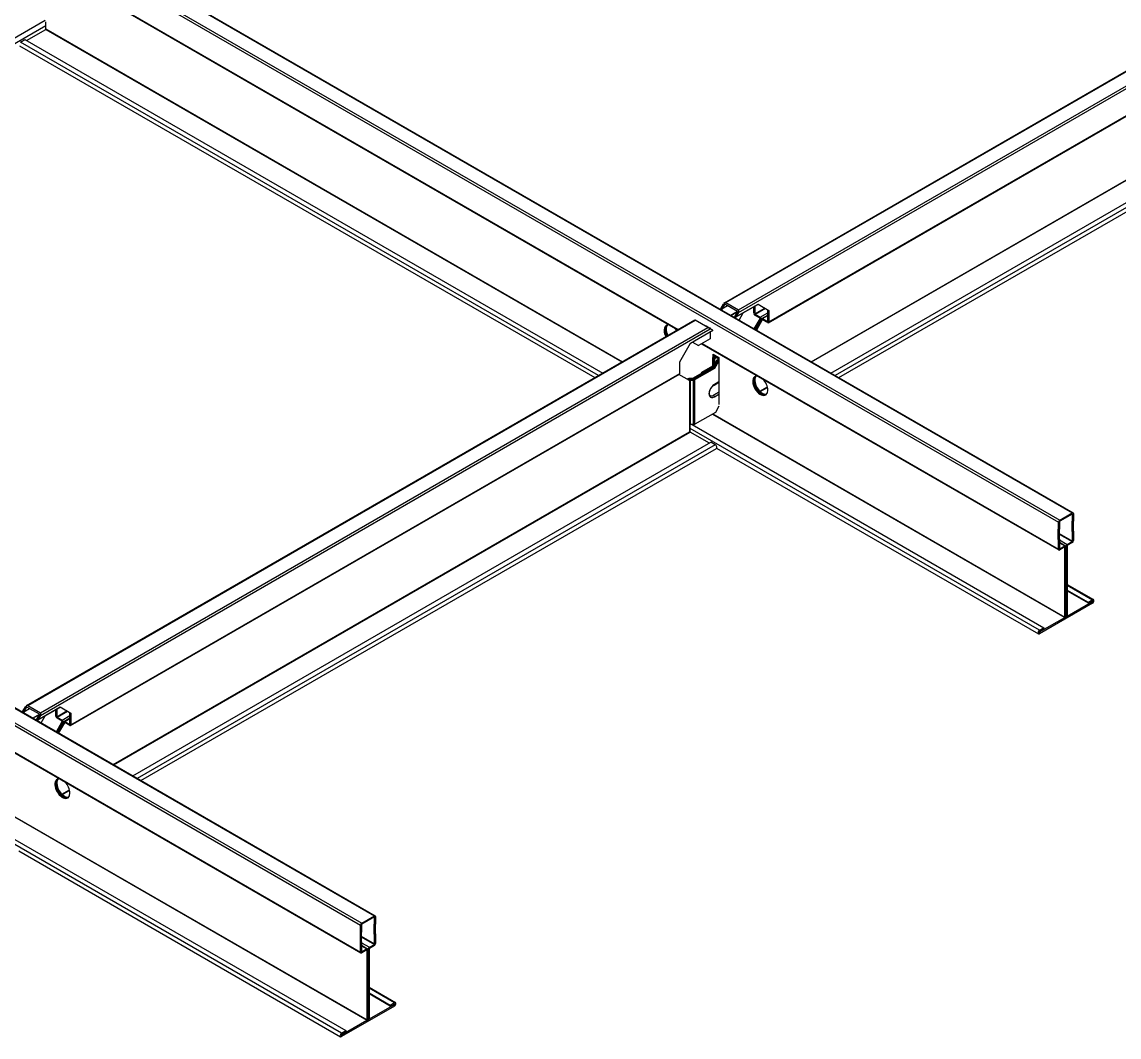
# Model space of a CAD drawing. Header units: millimetres. Extents: x -114 to 1795, y 14 to 1195.
# Drawn here: x 1168.2 to 1501.7, y 14.3 to 322.9 of the extents above; entities that cross this region are included whole.
import ezdxf

# ---------------------------------------------------------------- set-up
doc = ezdxf.new("R2010")
doc.units = ezdxf.units.MM
doc.layers.add('AM_VIS', color=7, linetype='Continuous', lineweight=30)

msp = doc.modelspace()

# ---------------------------------------------------------------- linework, layer by layer
at = {"layer": 'AM_VIS'}
for p, q in [((1173.87, 354.67), (1487.44, 173.63)), ((1174.02, 354.76), (1487.69, 173.66)), ((1381.76, 237.55), (1584.84, 354.8)), ((1382.12, 237.59), (1584.99, 354.71)), ((1169.35, 352.06), (1483.27, 170.82)), ((1170.06, 352.47), (1483.62, 171.43)), ((1385.94, 235.38), (1588.8, 352.51)), ((1385.94, 234.56), (1589.51, 352.1)), ((1178.61, 338.5), (1367.62, 229.38)), ((1178.72, 338.28), (1367.47, 229.3)), ((1395.09, 231.48), (1580.14, 338.32)), ((1395.2, 231.71), (1580.25, 338.54)), ((1175.23, 323.36), (989.68, 216.24)), ((1175.5, 321.77), (991.2, 215.36)), ((1169.56, 317.28), (1175.43, 320.66)), ((1175.43, 320.66), (1350.57, 219.54)), ((1175.5, 320.79), (1175.5, 322.91)), ((1175.5, 320.79), (1350.72, 219.62)), ((1408.07, 219.62), (1583.24, 320.76)), ((1408.21, 219.54), (1583.43, 320.7)), ((1167.79, 316.79), (1169.1, 317.54)), ((1343.4, 215.4), (1167.79, 316.79)), ((1169.1, 317.54), (1344.71, 216.15)), ((1414.08, 216.15), (1589.76, 317.58)), ((1591.07, 316.83), (1415.39, 215.4)), ((1167.47, 315.69), (1342.29, 214.76)), ((1416.5, 214.76), (1591.39, 315.73)), ((1380.63, 235.83), (1381.41, 237.18)), ((1381.69, 237.01), (1380.91, 235.67)), ((1381.69, 237.01), (1381.83, 237.1)), ((1385.65, 234.89), (1381.83, 237.1)), ((1382.12, 237.59), (1385.94, 235.38)), ((1385.07, 233.11), (1391.82, 237.01)), ((1385.16, 233.22), (1391.92, 237.12)), ((1391.92, 237.12), (1395.2, 235.23)), ((1380.63, 235.83), (1380.91, 235.67)), ((1380.91, 235.67), (1382.61, 236.65)), ((1383.68, 233.71), (1385.68, 234.86)), ((1385.68, 234.84), (1383.7, 233.7)), ((1384.87, 233.38), (1385.65, 234.73)), ((1385.94, 234.56), (1385.16, 233.22)), ((1386.16, 232.28), (1387.42, 234.47)), ((1390.67, 234.32), (1390.67, 236.35)), ((1390.96, 236.51), (1390.96, 234.16)), ((1390.96, 234.16), (1394.01, 235.92)), ((1391.03, 234.03), (1394.15, 235.84)), ((1391.03, 234.03), (1392.55, 233.16)), ((1392.55, 232.83), (1391.03, 233.71)), ((1392.55, 233.16), (1394.92, 234.52)), ((1393.07, 232.73), (1394.92, 233.79)), ((1393.32, 232.71), (1394.92, 233.62)), ((1394.92, 231.87), (1394.92, 235.39)), ((1395.2, 235.23), (1395.2, 231.71)), ((961.74, 232.2), (1275.31, 51.16)), ((961.89, 232.28), (1275.56, 51.18)), ((1169.63, 115.08), (1372.71, 232.32)), ((1169.98, 115.11), (1372.85, 232.24)), ((1372.71, 232.32), (1372.85, 232.24)), ((1376.67, 230.03), (1372.85, 232.24)), ((1376.64, 230.16), (1376.35, 230.32)), ((1384.87, 233.38), (1385.16, 233.22)), ((1390.8, 229.6), (1392.58, 232.69)), ((1392.86, 232.52), (1391.08, 229.43)), ((1391.15, 229.39), (1392.94, 232.48)), ((1393.22, 232.32), (1391.44, 229.23)), ((1392.61, 232.75), (1392.9, 232.58)), ((1392.86, 232.52), (1392.98, 232.59)), ((1392.97, 232.54), (1393.26, 232.37)), ((1393.22, 232.32), (1393.32, 232.38)), ((1393.32, 232.71), (1394.84, 231.83)), ((1394.84, 231.5), (1393.32, 232.38)), ((1394.84, 231.83), (1394.92, 231.87)), ((957.22, 229.58), (1271.14, 48.34)), ((957.92, 229.99), (1271.49, 48.95)), ((1173.8, 112.91), (1376.67, 230.03)), ((1173.8, 112.09), (1377.38, 229.62)), ((1371.39, 225.27), (1378.16, 229.18)), ((1371.39, 225.21), (1378.13, 229.11)), ((1376.67, 230.03), (1377.38, 229.62)), ((1377.08, 229.87), (1377.01, 229.83)), ((1377.44, 229.7), (1377.15, 229.86)), ((1377.34, 228.65), (1377.34, 226.54)), ((1378.16, 229.18), (1377.38, 229.62)), ((1368.12, 219.6), (1371.39, 225.27)), ((1371.36, 225.22), (1371.38, 225.21)), ((1372, 225.57), (1373.83, 224.51)), ((1377.34, 226.54), (1373.83, 224.51)), ((1374.79, 225.07), (1483.37, 162.38)), ((1374.94, 225.15), (1483.27, 162.61)), ((1378.12, 220.87), (1378.12, 218.25)), ((1378.12, 220.87), (1378.12, 220.87)), ((1378.4, 220.7), (1378.12, 220.87)), ((1379.39, 220.13), (1378.19, 218.05)), ((1378.26, 221.89), (1380.03, 220.87)), ((1378.26, 220.79), (1378.26, 221.89)), ((1379.04, 221.07), (1378.4, 220.7)), ((1378.4, 218.42), (1378.4, 220.7)), ((1378.48, 220.66), (1379.11, 221.03)), ((1378.48, 220.66), (1378.48, 218.54)), ((1378.76, 220.5), (1378.48, 220.66)), ((1378.55, 221.72), (1378.55, 220.95)), ((1378.62, 220.99), (1378.62, 221.68)), ((1379.39, 220.87), (1378.76, 220.5)), ((1378.76, 219.03), (1378.76, 220.5)), ((1378.9, 221.52), (1378.9, 221.15)), ((1378.9, 221.15), (1379.04, 221.07)), ((1379.04, 221.07), (1379.11, 221.03)), ((1379.11, 221.03), (1379.39, 220.87)), ((1379.39, 220.87), (1380.03, 220.5)), ((1379.39, 220.13), (1380.03, 220.5)), ((1379.68, 219.97), (1379.39, 220.13)), ((1380.03, 220.17), (1379.68, 219.97)), ((1379.75, 219.93), (1380.03, 220.09)), ((1380.03, 220.58), (1379.96, 220.54)), ((1380.03, 220.5), (1379.96, 220.54)), ((1380.03, 220.87), (1380.03, 206.58)), ((1368.12, 216.07), (1368.12, 219.6)), ((1378.19, 218.05), (1372.25, 214.62)), ((1378.55, 217.85), (1372.45, 214.33)), ((1372.54, 214.46), (1378.48, 217.89)), ((1372.73, 214.16), (1378.83, 217.68)), ((1378.12, 218.25), (1374.73, 216.29)), ((1378.26, 218.17), (1378.12, 218.25)), ((1378.19, 218.05), (1378.48, 217.89)), ((1378.48, 217.89), (1379.68, 219.97)), ((1379.75, 219.93), (1378.55, 217.85)), ((1378.55, 217.85), (1378.83, 217.68)), ((1378.83, 217.68), (1380.03, 219.76)), ((1380.03, 219.76), (1379.75, 219.93)), ((1182.96, 109), (1368.01, 215.84)), ((1183.07, 109.23), (1368.12, 216.07)), ((1371.05, 213.93), (1367.87, 215.76)), ((1370.63, 214.42), (1370.41, 214.29)), ((1370.7, 214.13), (1370.91, 214.25)), ((1370.83, 214.12), (1370.77, 214.09)), ((1370.91, 214.25), (1370.91, 214.17)), ((1371.11, 213.96), (1371.05, 213.93)), ((1371.11, 213.96), (1371.11, 198.28)), ((1371.97, 214.55), (1371.19, 214.55)), ((1371.19, 214.25), (1371.19, 214.32)), ((1371.19, 214.32), (1371.97, 214.32)), ((1372.17, 214.26), (1371.39, 214.26)), ((1371.39, 200.48), (1371.39, 214.03)), ((1371.39, 214.03), (1372.17, 214.03)), ((1371.97, 214.32), (1371.97, 214.26)), ((1372.17, 214.03), (1372.17, 200.48)), ((1372.54, 214.38), (1372.54, 214.46)), ((1372.73, 200.61), (1372.73, 214.16)), ((1374.73, 216.29), (1374.52, 215.93)), ((1374.94, 216.17), (1374.73, 216.29)), ((1380.03, 213.49), (1378.65, 212.69)), ((1378.37, 209.4), (1380.03, 210.35)), ((1380.03, 210.35), (1378.38, 209.39)), ((1378.57, 212.52), (1380.03, 213.36)), ((1392.47, 210.62), (1394.78, 211.95)), ((1392.58, 210.52), (1394.81, 211.81)), ((1378.37, 209.4), (1378.38, 209.39)), ((1378.65, 208.91), (1380.03, 209.71)), ((1378.97, 204.21), (1372.73, 200.61)), ((1378.05, 203.68), (1485.14, 141.85)), ((1378.19, 203.76), (1485.21, 141.97)), ((1380.03, 206.05), (1378.97, 204.21)), ((1371.25, 198.27), (1371.25, 200.46)), ((1372.17, 200.48), (1371.39, 200.48)), ((1371.86, 200.48), (1478.81, 138.73)), ((1195.94, 97.15), (1371.11, 198.28)), ((1196.08, 97.07), (1371.3, 198.23)), ((1477.51, 137.97), (1371.25, 199.32)), ((1377.17, 194.84), (1371.3, 198.23)), ((1201.95, 93.68), (1377.63, 195.11)), ((1378.93, 194.35), (1203.26, 92.93)), ((1378.93, 194.35), (1377.63, 195.11)), ((1204.37, 92.28), (1379.26, 193.26)), ((1379.35, 193.36), (1477.18, 136.88)), ((1483.62, 171.43), (1487.44, 173.63)), ((1487.79, 173.43), (1487.79, 171.13)), ((1483.27, 168.52), (1483.27, 170.82)), ((1483.55, 170.98), (1483.55, 168.68)), ((1487.44, 173.31), (1483.62, 171.1)), ((1487.43, 168.01), (1487.43, 171.11)), ((1487.43, 171.11), (1487.51, 170.96)), ((1487.44, 173.31), (1487.51, 173.27)), ((1487.51, 170.96), (1487.51, 173.27)), ((1487.51, 170.96), (1487.79, 171.13)), ((1487.71, 171.08), (1487.71, 168.17)), ((1483.18, 165.56), (1483.18, 168.66)), ((1483.18, 168.66), (1483.27, 168.52)), ((1483.27, 168.52), (1483.55, 168.68)), ((1483.47, 168.63), (1483.47, 165.72)), ((1483.47, 167.39), (1487.51, 165.06)), ((1483.47, 167.23), (1487.44, 164.94)), ((1487.43, 168.01), (1487.71, 168.17)), ((1487.51, 167.96), (1487.43, 168.01)), ((1487.79, 168.12), (1487.51, 167.96)), ((1487.51, 165.06), (1487.51, 167.96)), ((1487.71, 168.17), (1487.79, 168.12)), ((1487.79, 168.12), (1487.79, 165.22)), ((1483.18, 165.56), (1483.47, 165.72)), ((1483.27, 165.51), (1483.18, 165.56)), ((1483.55, 165.67), (1483.27, 165.51)), ((1483.27, 162.61), (1483.27, 165.51)), ((1483.47, 165.72), (1483.55, 165.67)), ((1483.55, 165.67), (1483.55, 162.77)), ((1483.55, 165.43), (1485.92, 164.06)), ((1483.55, 164.7), (1485.39, 163.64)), ((1483.55, 164.53), (1485.14, 163.61)), ((1483.62, 162.73), (1485.14, 163.61)), ((1485.49, 163.49), (1485.57, 163.45)), ((1485.5, 163.41), (1485.5, 142.14)), ((1485.57, 142.18), (1485.57, 163.45)), ((1485.85, 163.61), (1485.85, 142.34)), ((1485.92, 164.06), (1487.44, 164.94)), ((1487.44, 164.61), (1485.92, 163.73)), ((1483.55, 162.77), (1483.62, 162.73)), ((1485.14, 163.28), (1483.62, 162.41)), ((1485.14, 163.28), (1485.21, 163.24)), ((1485.21, 141.97), (1485.21, 163.24)), ((1485.85, 151.91), (1493.88, 147.27)), ((1485.85, 151.69), (1493.56, 147.24)), ((1485.85, 150.18), (1492.25, 146.48)), ((1485.85, 149.97), (1492.25, 146.28)), ((1492.25, 146.48), (1493.56, 147.24)), ((1493.56, 147.04), (1492.25, 146.28)), ((1493.27, 146.87), (1493.56, 146.71)), ((1493.56, 146.18), (1477.51, 136.91)), ((1485.92, 142.3), (1493.56, 146.71)), ((1492.25, 146.28), (1492.25, 146.48)), ((1493.56, 146.71), (1493.56, 146.38)), ((1477.51, 137.44), (1485.14, 141.85)), ((1485.14, 141.52), (1485.92, 141.97)), ((1485.49, 142.05), (1485.67, 141.95)), ((1485.5, 142.22), (1485.57, 142.18)), ((1485.85, 142.34), (1485.92, 142.3)), ((1477.22, 137.28), (1477.51, 137.12)), ((1477.31, 137.56), (1477.51, 137.44)), ((1477.51, 137.97), (1478.81, 138.73)), ((1478.81, 138.52), (1477.51, 137.77)), ((1477.51, 137.12), (1477.51, 137.44)), ((1478.81, 138.73), (1478.81, 138.52)), ((1168.5, 113.36), (1169.28, 114.7)), ((1169.56, 114.54), (1168.78, 113.19)), ((1168.78, 113.19), (1170.48, 114.17)), ((1169.56, 114.54), (1169.7, 114.62)), ((1173.52, 112.42), (1169.7, 114.62)), ((1169.98, 115.11), (1173.8, 112.91)), ((1172.94, 110.64), (1179.69, 114.53)), ((1173.03, 110.74), (1179.79, 114.65)), ((1178.54, 111.84), (1178.54, 113.87)), ((1178.82, 114.04), (1178.82, 111.68)), ((1178.82, 111.68), (1181.88, 113.44)), ((1179.79, 114.65), (1183.07, 112.76)), ((1168.5, 113.36), (1168.78, 113.19)), ((1171.55, 111.24), (1173.54, 112.39)), ((1173.55, 112.36), (1171.57, 111.22)), ((1172.74, 110.91), (1173.52, 112.25)), ((1172.74, 110.91), (1173.03, 110.74)), ((1173.8, 112.09), (1173.03, 110.74)), ((1174.02, 109.8), (1175.29, 112)), ((1178.67, 107.12), (1180.45, 110.21)), ((1178.89, 111.56), (1182.02, 113.36)), ((1178.89, 111.56), (1180.41, 110.68)), ((1180.41, 110.35), (1178.89, 111.23)), ((1180.73, 110.05), (1178.95, 106.96)), ((1180.41, 110.68), (1182.78, 112.05)), ((1180.48, 110.28), (1180.77, 110.11)), ((1180.73, 110.05), (1180.85, 110.11)), ((1180.84, 110.07), (1181.13, 109.9)), ((1180.94, 110.26), (1182.78, 111.32)), ((1181.19, 110.23), (1182.78, 111.15)), ((1181.19, 110.23), (1182.71, 109.35)), ((1182.78, 109.4), (1182.78, 112.92)), ((1183.07, 112.76), (1183.07, 109.23)), ((1179.02, 106.92), (1180.8, 110.01)), ((1181.09, 109.84), (1179.3, 106.76)), ((1181.09, 109.84), (1181.19, 109.91)), ((1182.71, 109.03), (1181.19, 109.91)), ((1182.71, 109.35), (1182.78, 109.4)), ((1162.66, 102.59), (1271.24, 39.91)), ((1162.81, 102.68), (1271.14, 40.14)), ((1180.34, 88.14), (1182.65, 89.47)), ((1180.45, 88.04), (1182.68, 89.33)), ((1165.92, 81.21), (1273.01, 19.38)), ((1166.06, 81.29), (1273.08, 19.5)), ((1265.37, 15.5), (1159.12, 76.84)), ((1159.73, 78), (1266.68, 16.25)), ((1167.22, 70.88), (1265.05, 14.4)), ((1271.49, 48.95), (1275.31, 51.16)), ((1275.31, 50.83), (1271.49, 48.63)), ((1275.31, 50.83), (1275.38, 50.79)), ((1275.38, 48.49), (1275.38, 50.79)), ((1275.66, 50.95), (1275.66, 48.65)), ((1271.14, 46.04), (1271.14, 48.34)), ((1271.42, 48.5), (1271.42, 46.2)), ((1275.29, 45.53), (1275.29, 48.64)), ((1275.29, 48.64), (1275.38, 48.49)), ((1275.38, 48.49), (1275.66, 48.65)), ((1275.58, 48.6), (1275.58, 45.7)), ((1271.05, 43.08), (1271.05, 46.19)), ((1271.05, 46.19), (1271.14, 46.04)), ((1271.14, 46.04), (1271.42, 46.2)), ((1271.33, 46.15), (1271.33, 43.25)), ((1271.33, 44.92), (1275.38, 42.59)), ((1271.33, 44.76), (1275.31, 42.46)), ((1275.29, 45.53), (1275.58, 45.7)), ((1275.38, 45.48), (1275.29, 45.53)), ((1275.66, 45.65), (1275.38, 45.48)), ((1275.38, 42.59), (1275.38, 45.48)), ((1275.58, 45.7), (1275.66, 45.65)), ((1275.66, 45.65), (1275.66, 42.75)), ((1271.05, 43.08), (1271.33, 43.25)), ((1271.14, 43.03), (1271.05, 43.08)), ((1271.42, 43.2), (1271.14, 43.03)), ((1271.14, 40.14), (1271.14, 43.03)), ((1271.33, 43.25), (1271.42, 43.2)), ((1271.42, 43.2), (1271.42, 40.3)), ((1271.42, 42.95), (1273.79, 41.58)), ((1271.42, 42.22), (1273.26, 41.16)), ((1271.42, 42.05), (1273.01, 41.14)), ((1271.42, 40.3), (1271.49, 40.26)), ((1271.49, 40.26), (1273.01, 41.14)), ((1273.01, 40.81), (1271.49, 39.93)), ((1273.01, 40.81), (1273.08, 40.77)), ((1273.08, 19.5), (1273.08, 40.77)), ((1273.35, 41.02), (1273.43, 40.97)), ((1273.36, 40.93), (1273.36, 19.66)), ((1273.43, 19.7), (1273.43, 40.97)), ((1273.72, 41.14), (1273.72, 19.87)), ((1273.79, 41.58), (1275.31, 42.46)), ((1275.31, 42.14), (1273.79, 41.26)), ((1273.72, 29.43), (1281.75, 24.8)), ((1273.72, 29.22), (1281.42, 24.77)), ((1273.72, 27.7), (1280.12, 24.01)), ((1273.72, 27.5), (1280.12, 23.81)), ((1281.42, 23.7), (1265.37, 14.44)), ((1273.79, 19.83), (1281.42, 24.23)), ((1280.12, 24.01), (1281.42, 24.77)), ((1281.42, 24.56), (1280.12, 23.81)), ((1280.12, 23.81), (1280.12, 24.01)), ((1281.14, 24.4), (1281.42, 24.23)), ((1281.42, 24.23), (1281.42, 23.91)), ((1265.37, 14.97), (1273.01, 19.38)), ((1273.01, 19.05), (1273.79, 19.5)), ((1273.36, 19.74), (1273.43, 19.7)), ((1273.36, 19.58), (1273.54, 19.47)), ((1273.72, 19.87), (1273.79, 19.83)), ((1265.09, 14.8), (1265.37, 14.64)), ((1265.17, 15.08), (1265.37, 14.97)), ((1265.37, 15.5), (1266.68, 16.25)), ((1266.68, 16.05), (1265.37, 15.29)), ((1265.37, 14.64), (1265.37, 14.97)), ((1266.68, 16.25), (1266.68, 16.05))]:
    msp.add_line(p, q, dxfattribs=at)
for centre, major_axis, start_param, end_param in [((1175.43, 320.75), (0.05, 0.0866), 3.926991, 5.497787), ((1381.76, 236.97), (0.354, 0.612), 0, 1.570796), ((1381.76, 236.97), (0.071, 0.122), 0, 1.570796), ((1385.58, 234.77), (0.071, 0.122), 4.712389, 6.283185), ((1385.58, 234.77), (0.354, 0.612), 4.712389, 6.283185), ((1391.03, 234.11), (0.25, -0.433), 3.926991, 5.497787), ((1391.03, 234.11), (0.05, -0.0866), 3.926991, 5.497787), ((1365.68, 227.85), (1.62, -2.81), 2.715122, 4.601832), ((1365.96, 228.01), (1.63, -2.81), 3.228731, 3.926991), ((1366.03, 228.05), (1.62, -2.81), 3.250594, 3.926991), ((1366.31, 228.22), (1.63, -2.81), 3.33868, 3.926991), ((1392.55, 232.75), (0.25, -0.433), 0.885574, 2.356194), ((1392.55, 232.75), (0.05, -0.0866), 1.309043, 2.356194), ((1392.51, 232.73), (0.071, 0.122), 4.712389, 5.236034), ((1392.51, 232.73), (0.354, 0.612), 4.712389, 4.812564), ((1393.29, 232.28), (0.354, 0.612), 1.470621, 1.570796), ((1393.32, 232.3), (0.25, -0.433), 2.356194, 3.826815), ((1393.29, 232.28), (0.071, 0.122), 1.047151, 1.570796), ((1393.32, 232.3), (0.05, -0.0866), 2.356194, 3.403346), ((1394.84, 231.91), (0.05, -0.0866), 5.497787, 7.068583), ((1394.84, 231.91), (0.25, -0.433), 5.497787, 7.068583), ((1365.96, 228.01), (1.63, -2.81), 3.926991, 4.601832), ((1366.03, 228.05), (1.62, -2.81), 3.926991, 4.601832), ((1366.31, 228.22), (1.63, -2.81), 3.926991, 4.601832), ((1365.68, 227.85), (1.62, -2.81), 1.681353, 1.997267), ((1367.76, 216.27), (0.25, -0.433), 0, 0.785398), ((1371.19, 214.09), (0.8, 0), 1.570796, 2.356194), ((1371.39, 213.8), (0.8, 0), 1.570796, 2.356194), ((1371.19, 214.09), (0.4, 0), 1.570796, 2.356194), ((1371.39, 213.8), (0.4, 0), 1.570796, 2.356194), ((1371.97, 214.78), (0.4, 0), 4.712389, 5.497787), ((1371.97, 214.78), (0.8, 0), 4.712389, 5.497787), ((1372.17, 214.49), (0.4, 0), 4.712389, 5.497787), ((1372.17, 214.49), (0.8, 0), 4.712389, 5.497787), ((1392.62, 212.29), (1.62, -2.81), 2.715122, 7.068583), ((1392.9, 212.46), (1.63, -2.81), 3.228731, 3.926991), ((1392.9, 212.46), (1.63, -2.81), 3.926991, 6.196047), ((1392.97, 212.5), (1.62, -2.81), 3.250594, 3.926991), ((1392.97, 212.5), (1.62, -2.81), 3.926991, 6.174184), ((1393.25, 212.66), (1.63, -2.81), 3.33868, 3.926991), ((1393.25, 212.66), (1.63, -2.81), 3.926991, 6.086098), ((1392.62, 212.29), (1.62, -2.81), 0.785398, 1.997267), ((1378.65, 210.8), (1.16, 2), 0.785398, 3.926991), ((1378.38, 212.85), (0.195, -0.338), 0, 0.785398), ((1378.37, 210.97), (0.96, 1.67), 3.14574, 3.926991), ((1378.38, 210.96), (0.96, 1.67), 3.141593, 3.926991), ((1378.38, 209.07), (0.195, -0.338), 0.785398, 2.356194), ((1371.39, 200.24), (0.4, 0), 1.570796, 1.929116), ((1372.17, 200.94), (0.8, 0), 4.712389, 5.497787), ((1371.3, 198.31), (0.05, -0.0866), 4.802353, 5.497787), ((1378.93, 193.82), (0.325, -0.563), 0, 2.356194), ((1487.44, 173.22), (0.25, 0.433), 5.497787, 7.068583), ((1483.62, 171.02), (0.25, 0.433), 0.785398, 2.356194), ((1483.62, 171.02), (0.05, 0.0866), 0.785398, 2.356194), ((1487.44, 173.22), (0.05, 0.0866), 5.497787, 7.068583), ((1485.14, 163.2), (0.25, 0.433), 5.497787, 7.068583), ((1485.92, 163.65), (0.25, 0.433), 0.785398, 2.356194), ((1485.92, 163.65), (0.05, 0.0866), 0.785398, 2.356194), ((1487.44, 165.02), (0.25, 0.433), 3.926991, 5.497787), ((1487.44, 165.02), (0.05, 0.0866), 3.926991, 5.497787), ((1483.62, 162.81), (0.25, 0.433), 2.356194, 3.926991), ((1483.62, 162.81), (0.05, 0.0866), 2.356194, 3.926991), ((1485.14, 163.2), (0.05, 0.0866), 5.497787, 7.068583), ((1493.56, 146.71), (0.325, 0.563), 3.926991, 7.068583), ((1493.56, 146.71), (0.2, 0.346), 3.926988, 7.068583), ((1485.14, 141.93), (0.25, 0.433), 3.926991, 5.497787), ((1485.14, 141.93), (0.05, 0.0866), 3.926991, 5.497787), ((1485.92, 142.38), (0.25, 0.433), 2.356194, 3.926991), ((1485.92, 142.38), (0.05, 0.0866), 2.356194, 3.926991), ((1477.51, 137.44), (0.325, 0.563), 0.785398, 3.926991), ((1477.51, 137.44), (0.2, 0.346), 0.785398, 3.926993), ((1169.63, 114.5), (0.354, 0.612), 0, 1.570796), ((1169.63, 114.5), (0.071, 0.122), 0, 1.570796), ((1173.45, 112.29), (0.071, 0.122), 4.712389, 6.283185), ((1173.45, 112.29), (0.354, 0.612), 4.712389, 6.283185), ((1178.89, 111.64), (0.25, -0.433), 3.926991, 5.497787), ((1178.89, 111.64), (0.05, -0.0866), 3.926991, 5.497787), ((1180.41, 110.27), (0.25, -0.433), 0.885574, 2.356194), ((1180.41, 110.27), (0.05, -0.0866), 1.309043, 2.356194), ((1180.38, 110.25), (0.071, 0.122), 4.712389, 5.236034), ((1180.38, 110.25), (0.354, 0.612), 4.712389, 4.812564), ((1181.16, 109.8), (0.354, 0.612), 1.470621, 1.570796), ((1181.19, 109.82), (0.25, -0.433), 2.356194, 3.826815), ((1181.16, 109.8), (0.071, 0.122), 1.047151, 1.570796), ((1181.19, 109.82), (0.05, -0.0866), 2.356194, 3.403346), ((1182.71, 109.44), (0.05, -0.0866), 5.497787, 7.068583), ((1182.71, 109.44), (0.25, -0.433), 5.497787, 7.068583), ((1180.49, 89.82), (1.62, -2.81), 2.715122, 7.068583), ((1180.77, 89.98), (1.63, -2.81), 3.228731, 3.926991), ((1180.77, 89.98), (1.63, -2.81), 3.926991, 6.196047), ((1180.84, 90.02), (1.62, -2.81), 3.250594, 3.926991), ((1180.84, 90.02), (1.62, -2.81), 3.926991, 6.174184), ((1181.12, 90.19), (1.63, -2.81), 3.33868, 3.926991), ((1181.12, 90.19), (1.63, -2.81), 3.926991, 6.086098), ((1180.49, 89.82), (1.62, -2.81), 0.785398, 1.997267), ((1275.31, 50.75), (0.25, 0.433), 5.497787, 7.068583), ((1275.31, 50.75), (0.05, 0.0866), 5.497787, 7.068583), ((1271.49, 48.55), (0.25, 0.433), 0.785398, 2.356194), ((1271.49, 48.55), (0.05, 0.0866), 0.785398, 2.356194), ((1271.49, 40.34), (0.25, 0.433), 2.356194, 3.926991), ((1271.49, 40.34), (0.05, 0.0866), 2.356194, 3.926991), ((1273.01, 40.73), (0.25, 0.433), 5.497787, 7.068583), ((1273.01, 40.73), (0.05, 0.0866), 5.497787, 7.068583), ((1273.79, 41.18), (0.25, 0.433), 0.785398, 2.356194), ((1273.79, 41.18), (0.05, 0.0866), 0.785398, 2.356194), ((1275.31, 42.54), (0.25, 0.433), 3.926991, 5.497787), ((1275.31, 42.54), (0.05, 0.0866), 3.926991, 5.497787), ((1281.42, 24.23), (0.325, 0.563), 3.926991, 7.068583), ((1281.42, 24.23), (0.2, 0.346), 3.926988, 7.068583), ((1273.01, 19.46), (0.25, 0.433), 3.926991, 5.497787), ((1273.01, 19.46), (0.05, 0.0866), 3.926991, 5.497787), ((1273.79, 19.91), (0.25, 0.433), 2.356194, 3.926991), ((1273.79, 19.91), (0.05, 0.0866), 2.356194, 3.926991), ((1265.37, 14.97), (0.325, 0.563), 0.785398, 3.926991), ((1265.37, 14.97), (0.2, 0.346), 0.785398, 3.926993)]:
    msp.add_ellipse(centre, major_axis=major_axis, ratio=0.57735, start_param=start_param, end_param=end_param, dxfattribs=at)
for points, degree, knots in [([(1391.82, 237.01), (1391.83, 237.02), (1391.84, 237.02), (1391.87, 237.04), (1391.89, 237.06), (1391.91, 237.08), (1391.91, 237.09), (1391.92, 237.11), (1391.92, 237.11), (1391.92, 237.12)], 3, [0.899618, 0.899618, 0.899618, 0.899618, 0.9170044, 0.9170044, 0.9585022, 0.9585022, 0.9792511, 0.9792511, 1, 1, 1, 1]), ([(1380.71, 235.42), (1380.7, 235.45), (1380.7, 235.48), (1380.67, 235.58), (1380.66, 235.64), (1380.64, 235.73), (1380.64, 235.75), (1380.63, 235.8), (1380.63, 235.81), (1380.63, 235.83)], 3, [0.8065926, 0.8065926, 0.8065926, 0.8065926, 0.8340087, 0.8340087, 0.9170044, 0.9170044, 0.9585022, 0.9585022, 1, 1, 1, 1]), ([(1380.99, 235.26), (1380.99, 235.29), (1380.98, 235.31), (1380.96, 235.41), (1380.94, 235.48), (1380.93, 235.56), (1380.92, 235.59), (1380.92, 235.62), (1380.92, 235.63), (1380.92, 235.65), (1380.91, 235.66), (1380.91, 235.67)], 3, [0.8065926, 0.8065926, 0.8065926, 0.8065926, 0.8340087, 0.8340087, 0.9170044, 0.9170044, 0.9585022, 0.9585022, 0.9792511, 0.9792511, 1, 1, 1, 1]), ([(1376.35, 230.32), (1376.23, 230.39), (1376.08, 230.47), (1375.69, 230.66), (1375.43, 230.78), (1375.18, 230.9), (1375.17, 230.9), (1375.17, 230.9)], 3, [0.2113249, 0.2113249, 0.2113249, 0.2113249, 0.3323425, 0.3323425, 0.4976429, 0.4976429, 0.5, 0.5, 0.5, 0.5]), ([(1376.99, 229.85), (1376.99, 229.86), (1376.98, 229.88), (1376.96, 229.92), (1376.95, 229.94), (1376.89, 229.99), (1376.83, 230.04), (1376.62, 230.18), (1376.42, 230.28), (1375.97, 230.5), (1375.72, 230.62), (1375.46, 230.73), (1375.46, 230.73), (1375.45, 230.74)], 3, [0, 0, 0, 0, 0.0419883, 0.0419883, 0.0839766, 0.0839766, 0.1679531, 0.1679531, 0.3323425, 0.3323425, 0.4976429, 0.4976429, 0.5, 0.5, 0.5, 0.5]), ([(1384.57, 233.19), (1384.6, 233.2), (1384.63, 233.21), (1384.72, 233.24), (1384.78, 233.27), (1384.83, 233.31), (1384.85, 233.32), (1384.87, 233.35), (1384.87, 233.36), (1384.87, 233.38)], 3, [0.8065926, 0.8065926, 0.8065926, 0.8065926, 0.8340087, 0.8340087, 0.9170044, 0.9170044, 0.9585022, 0.9585022, 1, 1, 1, 1]), ([(1384.86, 233.03), (1384.88, 233.04), (1384.91, 233.04), (1385, 233.08), (1385.06, 233.1), (1385.12, 233.14), (1385.13, 233.16), (1385.15, 233.18), (1385.15, 233.19), (1385.16, 233.2), (1385.16, 233.21), (1385.16, 233.22)], 3, [0.8065926, 0.8065926, 0.8065926, 0.8065926, 0.8340087, 0.8340087, 0.9170044, 0.9170044, 0.9585022, 0.9585022, 0.9792511, 0.9792511, 1, 1, 1, 1]), ([(1377.08, 229.87), (1377.09, 229.88), (1377.11, 229.88), (1377.16, 229.86), (1377.21, 229.82), (1377.33, 229.71), (1377.4, 229.65), (1377.47, 229.58), (1377.47, 229.57), (1377.47, 229.57)], 3, [0.1003819, 0.1003819, 0.1003819, 0.1003819, 0.1679531, 0.1679531, 0.3323425, 0.3323425, 0.4976429, 0.4976429, 0.5, 0.5, 0.5, 0.5]), ([(1377.44, 229.7), (1377.47, 229.68), (1377.51, 229.65), (1377.61, 229.55), (1377.68, 229.48), (1377.75, 229.41), (1377.75, 229.41), (1377.75, 229.41)], 3, [0.2113249, 0.2113249, 0.2113249, 0.2113249, 0.3323425, 0.3323425, 0.4976429, 0.4976429, 0.5, 0.5, 0.5, 0.5]), ([(1378.13, 229.11), (1378.14, 229.11), (1378.14, 229.11), (1378.15, 229.12), (1378.15, 229.13), (1378.16, 229.15), (1378.16, 229.16), (1378.16, 229.18)], 3, [0.8996181, 0.8996181, 0.8996181, 0.8996181, 0.9170044, 0.9170044, 0.9585022, 0.9585022, 1, 1, 1, 1]), ([(1371.38, 225.21), (1371.38, 225.21), (1371.39, 225.21), (1371.39, 225.22), (1371.39, 225.22), (1371.39, 225.24), (1371.39, 225.24), (1371.39, 225.25), (1371.39, 225.26), (1371.39, 225.27)], 3, [0.8807921, 0.8807921, 0.8807921, 0.8807921, 0.9170044, 0.9170044, 0.9585022, 0.9585022, 0.9792511, 0.9792511, 1, 1, 1, 1]), ([(1377.41, 209.3), (1377.38, 209.32), (1377.35, 209.34), (1377.32, 209.37), (1377.29, 209.41), (1377.26, 209.45), (1377.24, 209.49), (1377.21, 209.55), (1377.19, 209.6), (1377.17, 209.65), (1377.16, 209.7), (1377.15, 209.75), (1377.14, 209.81), (1377.14, 209.87), (1377.13, 209.93), (1377.13, 209.99), (1377.13, 210.06), (1377.13, 210.12), (1377.14, 210.19), (1377.14, 210.26), (1377.15, 210.33), (1377.17, 210.4), (1377.18, 210.48), (1377.2, 210.55), (1377.22, 210.63), (1377.24, 210.71), (1377.26, 210.78), (1377.29, 210.86), (1377.32, 210.94), (1377.35, 211.02), (1377.39, 211.1), (1377.42, 211.18), (1377.46, 211.26), (1377.5, 211.34), (1377.54, 211.42), (1377.59, 211.49), (1377.64, 211.57), (1377.68, 211.64), (1377.73, 211.71), (1377.79, 211.79), (1377.84, 211.85), (1377.89, 211.92), (1377.95, 211.99), (1378.01, 212.05), (1378.06, 212.11), (1378.12, 212.17), (1378.18, 212.22), (1378.23, 212.27), (1378.29, 212.32), (1378.35, 212.37), (1378.41, 212.41), (1378.46, 212.45), (1378.52, 212.48), (1378.57, 212.52)], 1, [2.356194, 2.356194, 2.415099, 2.474004, 2.532909, 2.591814, 2.650719, 2.709624, 2.768529, 2.827433, 2.86993, 2.912426, 2.954922, 2.997419, 3.039915, 3.082412, 3.124908, 3.165828, 3.206749, 3.247669, 3.28859, 3.32951, 3.370431, 3.411351, 3.4531, 3.494848, 3.536596, 3.578344, 3.620092, 3.66184, 3.703588, 3.746025, 3.788462, 3.830899, 3.873336, 3.915773, 3.95821, 4.000647, 4.043231, 4.085816, 4.128401, 4.170986, 4.213571, 4.256156, 4.29874, 4.340888, 4.383035, 4.425183, 4.46733, 4.509477, 4.551625, 4.593772, 4.633311, 4.67285, 4.712389, 4.712389]), ([(1371.25, 198.27), (1371.24, 198.28), (1371.23, 198.28), (1371.18, 198.28), (1371.14, 198.28), (1371.11, 198.28)], 3, [0.7701779, 0.7701779, 0.7701779, 0.7701779, 0.8004207, 0.8004207, 0.9500593, 0.9500593, 0.9500593, 0.9500593]), ([(1179.69, 114.53), (1179.7, 114.54), (1179.71, 114.55), (1179.74, 114.57), (1179.76, 114.59), (1179.78, 114.61), (1179.78, 114.62), (1179.79, 114.63), (1179.79, 114.64), (1179.79, 114.65)], 3, [0.899618, 0.899618, 0.899618, 0.899618, 0.9170044, 0.9170044, 0.9585022, 0.9585022, 0.9792511, 0.9792511, 1, 1, 1, 1]), ([(1168.58, 112.95), (1168.57, 112.97), (1168.57, 113), (1168.54, 113.1), (1168.53, 113.17), (1168.51, 113.25), (1168.51, 113.28), (1168.5, 113.32), (1168.5, 113.34), (1168.5, 113.36)], 3, [0.8065926, 0.8065926, 0.8065926, 0.8065926, 0.8340087, 0.8340087, 0.9170044, 0.9170044, 0.9585022, 0.9585022, 1, 1, 1, 1]), ([(1168.86, 112.78), (1168.86, 112.81), (1168.85, 112.84), (1168.82, 112.94), (1168.81, 113.01), (1168.79, 113.09), (1168.79, 113.11), (1168.79, 113.15), (1168.78, 113.16), (1168.78, 113.18), (1168.78, 113.18), (1168.78, 113.19)], 3, [0.8065926, 0.8065926, 0.8065926, 0.8065926, 0.8340087, 0.8340087, 0.9170044, 0.9170044, 0.9585022, 0.9585022, 0.9792511, 0.9792511, 1, 1, 1, 1]), ([(1172.44, 110.72), (1172.47, 110.73), (1172.49, 110.73), (1172.59, 110.77), (1172.64, 110.79), (1172.7, 110.83), (1172.72, 110.85), (1172.74, 110.88), (1172.74, 110.89), (1172.74, 110.91)], 3, [0.8065926, 0.8065926, 0.8065926, 0.8065926, 0.8340087, 0.8340087, 0.9170044, 0.9170044, 0.9585022, 0.9585022, 1, 1, 1, 1]), ([(1172.72, 110.55), (1172.75, 110.56), (1172.78, 110.57), (1172.87, 110.6), (1172.93, 110.63), (1172.98, 110.67), (1173, 110.68), (1173.02, 110.7), (1173.02, 110.71), (1173.02, 110.73), (1173.03, 110.73), (1173.03, 110.74)], 3, [0.8065926, 0.8065926, 0.8065926, 0.8065926, 0.8340087, 0.8340087, 0.9170044, 0.9170044, 0.9585022, 0.9585022, 0.9792511, 0.9792511, 1, 1, 1, 1])]:
    msp.add_open_spline(points, degree=degree, knots=knots, dxfattribs=at)

doc.saveas('drawing.dxf')
